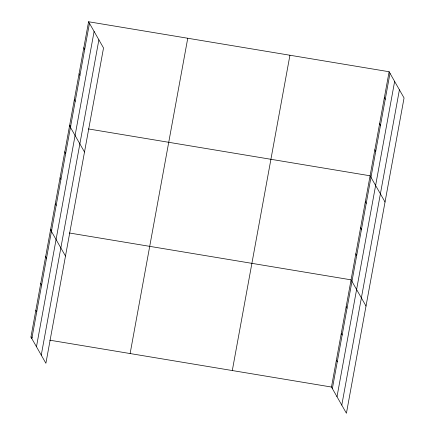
<?xml version="1.0" encoding="UTF-8"?>
<svg xmlns="http://www.w3.org/2000/svg" width="435" height="435" viewBox="0 0 435 435"><rect width="100%" height="100%" fill="white"/><g stroke="black" fill="none" stroke-linecap="round" stroke-linejoin="round"><path stroke-width="0.65" d="M88.577 21.75L103.525 47.959L45.892 363.263L30.945 337.054L88.577 21.75L389.107 71.737L404.055 97.946L346.423 413.25L331.475 387.041L389.107 71.737M31.831 338.609L89.463 23.305M36.469 346.744L94.101 31.44M41.254 355.129L98.881 39.819M130.119 353.552L187.751 38.247M232.301 370.549L289.933 55.24M332.362 388.596L389.994 73.292M337.005 396.731L394.632 81.427M341.785 405.115L399.412 89.806M70.9 126.025L69.556 125.802L84.504 152.005M88.321 128.923L370.087 175.789L385.035 201.992M51.879 230.077L50.542 229.854L65.489 256.057M69.301 232.975L351.072 279.841L366.02 306.044M30.945 337.054L32.288 337.277M49.71 340.175L331.475 387.041M384.35 97.75L385.236 99.305M379.597 123.763L380.484 125.318M374.845 149.776L375.731 151.331M365.335 201.802L366.221 203.352M360.582 227.815L361.463 229.365M355.825 253.828L356.711 255.378M346.173 306.642L347.059 308.192M341.274 333.444L342.16 334.993M336.375 360.24L337.261 361.795M83.819 47.763L84.705 49.318M79.067 73.776L79.953 75.326M74.314 99.789L75.195 101.339M64.804 151.815L65.69 153.365M60.046 177.828L60.933 179.378M55.294 203.841L56.18 205.391M45.642 256.655L46.529 258.205M40.743 283.451L41.63 285.007M35.844 310.253L36.73 311.808"/></g></svg>
